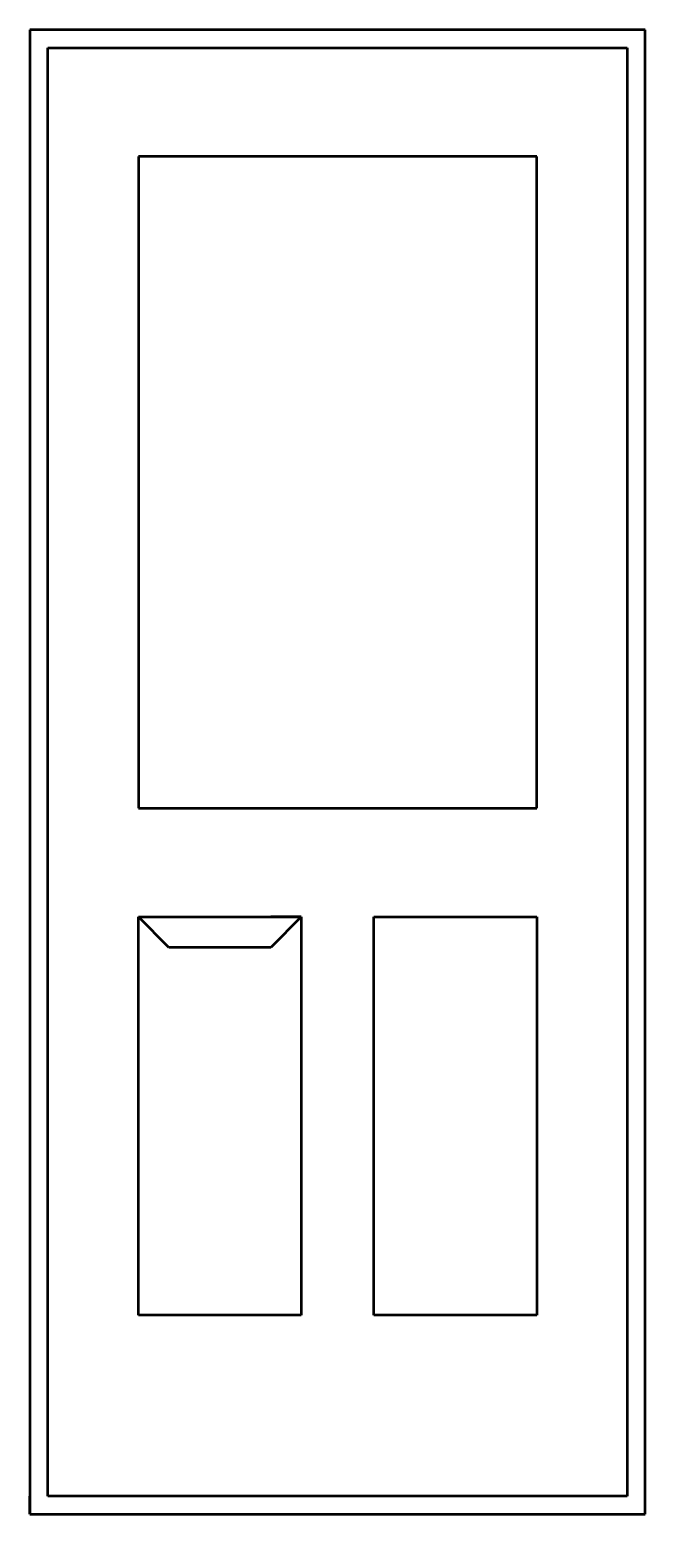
# Model space of a CAD drawing. Header units: inches. Extents: x 22.5 to 56.5, y 10 to 92.
import ezdxf

# ---------------------------------------------------------------- set-up
doc = ezdxf.new("R2010")
doc.units = ezdxf.units.IN
doc.header["$MEASUREMENT"] = 0
doc.layers.add('DOORS', color=2, linetype='Continuous', lineweight=50)

msp = doc.modelspace()

# ---------------------------------------------------------------- linework, layer by layer
at = {"layer": 'DOORS'}
for p, q in [((56.515, 92.039), (22.515, 92.039)), ((22.515, 92.039), (22.515, 10.039)), ((56.515, 85.039), (56.515, 92.039)), ((23.515, 11.039), (23.515, 91.039)), ((23.515, 91.039), (55.515, 91.039)), ((55.515, 91.039), (55.515, 11.039)), ((50.515, 85.039), (28.515, 85.039)), ((28.515, 85.039), (28.515, 49.039)), ((50.515, 49.039), (50.515, 85.039)), ((56.515, 49.039), (56.515, 85.039)), ((28.515, 49.039), (50.515, 49.039)), ((56.515, 43.039), (56.515, 49.039)), ((28.515, 21.039), (28.515, 43.039)), ((28.515, 43.039), (37.515, 43.039)), ((28.515, 43.039), (30.204, 43.039)), ((30.204, 41.341), (28.515, 43.039)), ((36.515, 43.039), (35.827, 43.039)), ((37.515, 43.039), (35.827, 41.352)), ((37.515, 43.039), (36.515, 43.039)), ((37.515, 43.039), (37.515, 21.039)), ((41.515, 21.039), (41.515, 43.039)), ((41.515, 43.039), (50.515, 43.039)), ((50.515, 43.039), (50.515, 21.039)), ((56.515, 21.039), (56.515, 43.039)), ((35.827, 41.352), (30.204, 41.352)), ((37.515, 21.039), (28.515, 21.039)), ((50.515, 21.039), (41.515, 21.039)), ((56.515, 10.039), (56.515, 21.039)), ((22.515, 10.039), (22.515, 11.039)), ((55.515, 11.039), (23.515, 11.039)), ((22.515, 10.039), (28.515, 10.039)), ((28.515, 10.039), (37.515, 10.039)), ((37.515, 10.039), (41.515, 10.039)), ((41.515, 10.039), (50.515, 10.039)), ((50.515, 10.039), (56.515, 10.039))]:
    msp.add_line(p, q, dxfattribs=at)

doc.saveas('drawing.dxf')
